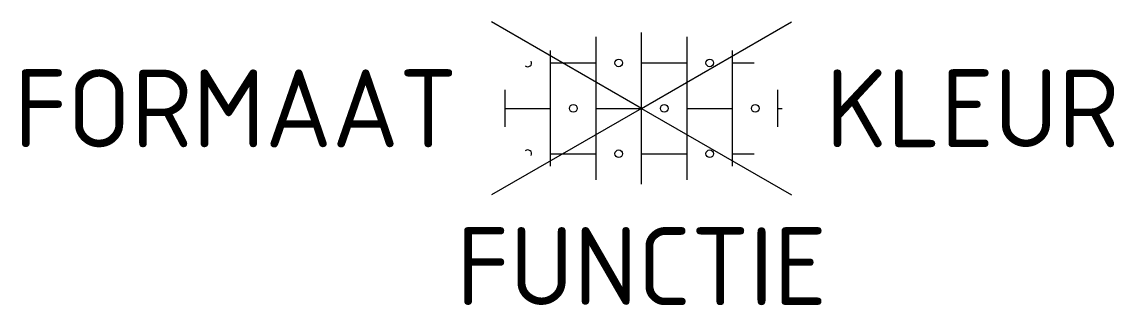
# Model space of a CAD drawing. Header units: metres. Extents: x -14.3 to 10.9, y -4.5 to 2.
import ezdxf
from ezdxf.enums import TextEntityAlignment as Align

# ---------------------------------------------------------------- set-up
doc = ezdxf.new("R2010")
doc.units = ezdxf.units.M
doc.styles.add('NLCS-ISO', font='NLCS-ISO.ttf')

msp = doc.modelspace()

# ---------------------------------------------------------------- linework, layer by layer
for p, q in [((0, 0), (-3.464, 2)), ((0, 0), (3.464, 2)), ((-1.05, -1.656), (-1.05, 1.656)), ((0, -1.75), (0, 1.75)), ((1.05, -1.656), (1.05, 1.656)), ((-2.1, -1.336), (-2.1, 1.336)), ((2.1, -1.336), (2.1, 1.336)), ((-2.1, 1.05), (-1.05, 1.05)), ((0, 1.05), (1.05, 1.05)), ((2.1, 1.05), (2.6, 1.05)), ((-3.15, -0.431), (-3.15, 0.431)), ((3.15, -0.431), (3.15, 0.431)), ((0, 0), (-3.464, -2)), ((-3.15, 0), (-2.1, 0)), ((-1.05, 0), (0, 0)), ((0, 0), (3.464, -2)), ((1.05, 0), (2.1, 0)), ((3.15, 0), (3.25, 0)), ((-2.1, -1.05), (-1.05, -1.05)), ((0, -1.05), (1.05, -1.05)), ((2.1, -1.05), (2.6, -1.05))]:
    msp.add_line(p, q)
for centre in [(-0.525, 1.05), (1.575, 1.05), (-1.575, 0), (0.525, 0), (2.625, 0), (-0.525, -1.05), (1.575, -1.05)]:
    msp.add_circle(centre, 0.0881)
for centre, start, end in [((-2.625, 1.05), 226.5114, 25.844), ((-2.625, -1.05), 334.4891, 133.1728)]:
    msp.add_arc(centre, 0.0881, start, end)

# ---------------------------------------------------------------- texts
at = {"style": 'NLCS-ISO'}
msp.add_attdef('FORMAAT', text='KF', height=1.8, dxfattribs=at).set_placement((-4.25, 0), align=Align.MIDDLE_RIGHT)
msp.add_attdef('KLEUR', text='RD', height=1.8, dxfattribs=at).set_placement((4.25, 0), align=Align.MIDDLE_LEFT)
at = {"style": 'NLCS-ISO', "flags": 1}
msp.add_attdef('FUNCTIE', text='', height=1.8, dxfattribs=at).set_placement((0, -2.75), align=Align.TOP_CENTER)

doc.saveas('drawing.dxf')
